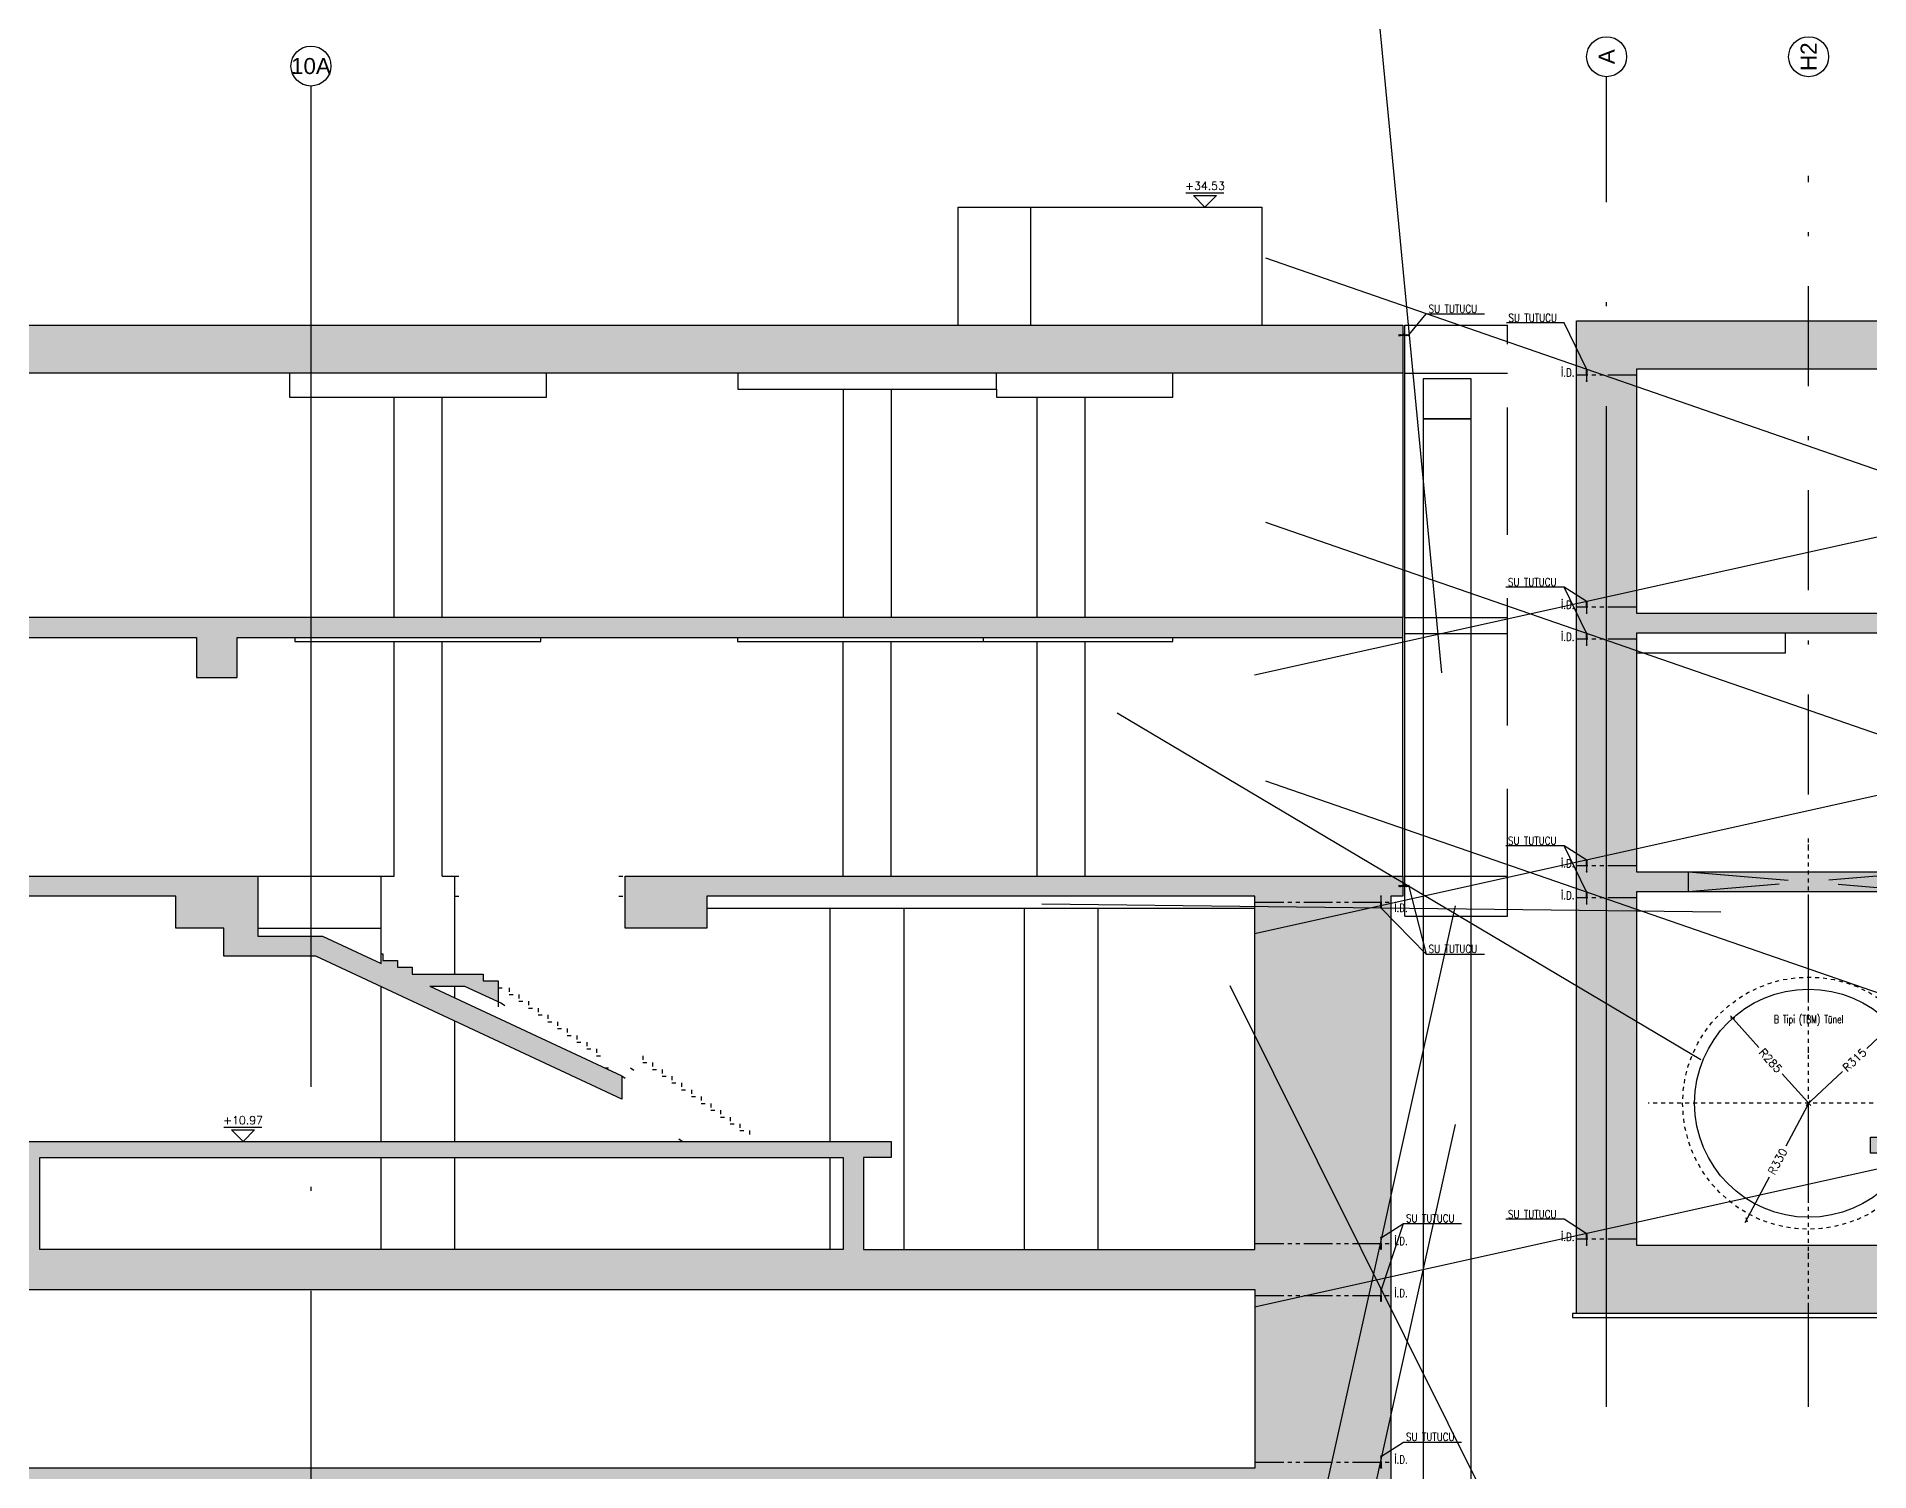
# Model space of a CAD drawing. Header units: millimetres. Extents: x 400392 to 401374, y 4543900 to 4544115.
# Drawn here: x 400952.03 to 400997.83, y 4543968.9 to 4544004.73 of the extents above; entities that cross this region are included whole.
import ezdxf
from ezdxf.enums import TextEntityAlignment as Align

# ---------------------------------------------------------------- set-up
doc = ezdxf.new("R2010")
doc.units = ezdxf.units.MM
for name, pattern in [('ACAD_ISO05W100', [33, 24, -3, 0, -3, 0, -3]), ('AKS', [3, 2.5, -0.25, 0, -0.25]), ('CIZGI', [0.4, 0.25, -0.15]), ('CONTINU', [0]), ('DASHDOT2', [0.5, 0.25, -0.125, 0, -0.125]), ('Dot', [4, 0, -4]), ('HIDDEN', [0.375, 0.25, -0.125]), ('HIDDEN2', [4.7625, 3.175, -1.5875]), ('UUC-ST-KAL-I05-101-U-000$0$ACAD_ISO05W100', [33, 24, -3, 0, -3, 0, -3])]:
    doc.linetypes.add(name, pattern=pattern)
for name, color, linetype in [('aks prota', 2, 'AKS'), ('caks prota', 4, 'Continuous'), ('görünüş prota', 4, 'Continuous'), ('inşaat derzi prota', 11, 'Continuous'), ('kesit prota', 1, 'Continuous'), ('kesit tarama prota', 252, 'Continuous'), ('kot prota', 4, 'Continuous'), ('lkolon prota', 4, 'Continuous'), ('merdiven prota', 2, 'Continuous'), ('not prota', 2, 'Continuous'), ('not yazısı prota', 6, 'Continuous'), ('not çizgisi prota', 4, 'Continuous'), ('PRT-AL-TUNEL_EKSENI', 14, 'DASHDOT2'), ('PRT-CST-rc_level', 6, 'Continuous'), ('PRT-CST-rc_levermark', 4, 'Continuous'), ('st_s_su tutucu', 2, 'Continuous'), ('st_s_ölçü', 4, 'Continuous'), ('taks prota', 7, 'Continuous'), ('UUC-ST-KAL-I05-101-U-000$0$st_s_su tutucu', 2, 'Continuous')]:
    doc.layers.add(name, color=color, linetype=linetype)
doc.layers.add('PRT-KD-kazik', color=172, linetype='Continuous', lineweight=25)
doc.styles.add('OLCU', font='romanstw.shx')
doc.styles.get("Standard").update_dxf_attribs({"font": 'Arial.ttf'})
doc.styles.add('TAKS', font='Arial Unicode.ttf')
doc.styles.add('TEXT250', font='romanstw.shx', dxfattribs={"width": 0.8, "height": 25})
doc.styles.add('TSIMPLEX', font='romanstw.shx')
doc.dimstyles.new('1-100', dxfattribs={"dimscale": 0.5, "dimtxt": 2, "dimasz": 7.5, "dimexe": 3, "dimexo": 5, "dimgap": 5, "dimtad": 3, "dimdec": 1, "dimlfac": 2, "dimzin": 9, "dimdsep": 46, "dimtxsty": 'Standard', "dimblk": 'OBLIQUE', "dimcen": 0.09, "dimclrd": 3, "dimclre": 3, "dimclrt": 1, "dimadec": 3, "dimazin": 0, "dimtfac": 1, "dimtdec": 1, "dimtofl": 0, "dimtmove": 0, "dimatfit": 3, "dimfxl": 4, "dimtolj": 1, "dimtzin": 0, "dimarcsym": 0})
doc.dimstyles.new('1-50', dxfattribs={"dimtxt": 10, "dimasz": 4, "dimexe": 4, "dimexo": 8, "dimgap": 4, "dimtad": 1, "dimdec": 1, "dimrnd": 0.05, "dimzin": 9, "dimdsep": 46, "dimtxsty": 'OLCU', "dimblk1": 'OBLIQUE', "dimblk2": 'OBLIQUE', "dimsah": 1, "dimcen": 2, "dimdle": 4, "dimclrd": 4, "dimclre": 4, "dimclrt": 3, "dimadec": 1, "dimazin": 0, "dimtfac": 1, "dimtdec": 1, "dimtix": 1, "dimtmove": 2, "dimatfit": 3, "dimldrblk": 'OBLIQUE', "dimfxl": 1, "dimtvp": 1, "dimtolj": 1, "dimtzin": 1, "dimarcsym": 0})

# ---------------------------------------------------------------- blocks, each defined once
blk = doc.blocks.new('KOTK5')
at = {"layer": 'PRT-CST-rc_levermark'}
blk.add_line((217, 160), (-213, 160), dxfattribs=at)
blk.add_lwpolyline([(130, 130), (-130, 130), (0, 0)], close=True, dxfattribs=at)
at = {"layer": 'PRT-CST-rc_level', "style": 'OLCU'}
blk.add_attdef('000.00', text='', height=90, dxfattribs=at).set_placement((0, 193), align=Align.CENTER)
blk = doc.blocks.new('_Oblique')
at = {"layer": 'st_s_ölçü', "lineweight": -2}
blk.add_line((-0.5, -0.5), (0.5, 0.5), dxfattribs=at)
blk = doc.blocks.new('D')
at = {"layer": 'st_s_su tutucu', "linetype": 'CONTINU', "ltscale": 0.2}
for p, q in [((-39987.8, 52508.2), (-39992.6, 52508.2)), ((-39992.6, 52508.2), (-39992.6, 52507.4)), ((-39992.6, 52507.4), (-39990.6, 52506.1)), ((-39990.6, 52498.5), (-39991.5, 52498.5)), ((-39991.5, 52498.5), (-39991.5, 52497.9)), ((-39991.5, 52497.9), (-39990.6, 52497.9)), ((-39990.6, 52506.1), (-39990.6, 52498.5)), ((-39990.6, 52497.9), (-39990.6, 52488.5)), ((-39989.8, 52506.1), (-39987.8, 52507.4)), ((-39989.8, 52498.5), (-39989.8, 52506.1)), ((-39988.9, 52498.5), (-39989.8, 52498.5)), ((-39989.8, 52488.5), (-39989.8, 52497.9)), ((-39989.8, 52497.9), (-39988.9, 52497.9)), ((-39988.9, 52497.9), (-39988.9, 52498.5)), ((-39987.8, 52507.4), (-39987.8, 52508.2)), ((-39992.6, 52449), (-39990.6, 52450.3)), ((-39992.6, 52448.2), (-39992.6, 52449)), ((-39987.8, 52448.2), (-39992.6, 52448.2)), ((-39990.6, 52478.7), (-39991.9, 52478.7)), ((-39991.9, 52478.7), (-39991.9, 52477.7)), ((-39991.9, 52477.7), (-39990.6, 52477.7)), ((-39990.6, 52488.5), (-39991.5, 52488.5)), ((-39991.5, 52488.5), (-39991.5, 52487.9)), ((-39991.5, 52487.9), (-39990.6, 52487.9)), ((-39991.5, 52467.9), (-39991.5, 52468.5)), ((-39991.5, 52468.5), (-39990.6, 52468.5)), ((-39990.6, 52467.9), (-39991.5, 52467.9)), ((-39991.5, 52457.9), (-39991.5, 52458.5)), ((-39991.5, 52458.5), (-39990.6, 52458.5)), ((-39990.6, 52457.9), (-39991.5, 52457.9)), ((-39990.6, 52487.9), (-39990.6, 52478.7)), ((-39990.6, 52468.5), (-39990.6, 52477.7)), ((-39990.6, 52458.5), (-39990.6, 52467.9)), ((-39990.6, 52450.3), (-39990.6, 52457.9)), ((-39988.9, 52488.5), (-39989.8, 52488.5)), ((-39989.8, 52478.7), (-39989.8, 52487.9)), ((-39989.8, 52487.9), (-39988.9, 52487.9)), ((-39988.5, 52478.7), (-39989.8, 52478.7)), ((-39989.8, 52477.7), (-39988.5, 52477.7)), ((-39989.8, 52477.7), (-39989.8, 52468.5)), ((-39989.8, 52468.5), (-39988.9, 52468.5)), ((-39988.9, 52467.9), (-39989.8, 52467.9)), ((-39989.8, 52467.9), (-39989.8, 52458.5)), ((-39989.8, 52458.5), (-39988.9, 52458.5)), ((-39988.9, 52457.9), (-39989.8, 52457.9)), ((-39989.8, 52457.9), (-39989.8, 52450.3)), ((-39989.8, 52450.3), (-39987.8, 52449)), ((-39988.9, 52487.9), (-39988.9, 52488.5)), ((-39988.9, 52468.5), (-39988.9, 52467.9)), ((-39988.9, 52458.5), (-39988.9, 52457.9)), ((-39988.5, 52477.7), (-39988.5, 52478.7)), ((-39987.8, 52449), (-39987.8, 52448.2))]:
    blk.add_line(p, q, dxfattribs=at)
blk = doc.blocks.new('*D49')
at = {"layer": 'Defpoints', "color": 0, "transparency": 16777216}
for p in [(-455.8, 109.6), (-265.8, -102.9)]:
    blk.add_point(p, dxfattribs=at)
at = {"layer": 'st_s_ölçü', "color": 4, "lineweight": -2, "transparency": 16777216}
for p, q in [((-461.1, 115.6), (-389.9, 36)), ((-260.5, -108.8), (-331.6, -29.2))]:
    blk.add_line(p, q, dxfattribs=at)
at = {"layer": 'st_s_ölçü', "color": 4, "lineweight": -2, "transparency": 16777216, "xscale": 8, "yscale": 8, "zscale": 8, "rotation": 131.8058995973175}
blk.add_blockref('_Oblique', (-455.8, 109.6), dxfattribs=at)
at = {"layer": 'st_s_ölçü', "color": 3, "transparency": 16777216, "insert": (-360.8, 3.4), "char_height": 20, "attachment_point": 5, "rotation": 311.8059, "style": 'OLCU'}
blk.add_mtext('\\A1;R285', dxfattribs=at)
blk = doc.blocks.new('*D50')
at = {"layer": 'Defpoints', "color": 0, "transparency": 16777216}
for p in [(-36.3, 113), (-265.8, -102.9)]:
    blk.add_point(p, dxfattribs=at)
at = {"layer": 'st_s_ölçü', "color": 4, "lineweight": -2, "transparency": 16777216}
for p, q in [((-30.5, 118.4), (-120.6, 33.7)), ((-271.6, -108.3), (-181.5, -23.6))]:
    blk.add_line(p, q, dxfattribs=at)
at = {"layer": 'st_s_ölçü', "color": 4, "lineweight": -2, "transparency": 16777216, "xscale": 8, "yscale": 8, "zscale": 8, "rotation": 43.24583088137385}
blk.add_blockref('_Oblique', (-36.3, 113), dxfattribs=at)
at = {"layer": 'st_s_ölçü', "color": 3, "transparency": 16777216, "insert": (-151.1, 5.1), "char_height": 20, "attachment_point": 5, "rotation": 43.2458, "style": 'OLCU'}
blk.add_mtext('\\A1;R315', dxfattribs=at)
blk = doc.blocks.new('*D51')
at = {"layer": 'Defpoints', "color": 0, "transparency": 16777216}
for p in [(-265.8, -102.9), (-421, -394.1)]:
    blk.add_point(p, dxfattribs=at)
at = {"layer": 'lkolon prota', "color": 4, "lineweight": -2, "transparency": 16777216}
for p, q in [((-262, -95.8), (-322.9, -209.9)), ((-424.8, -401.1), (-364, -287))]:
    blk.add_line(p, q, dxfattribs=at)
at = {"layer": 'lkolon prota', "color": 4, "lineweight": -2, "transparency": 16777216, "xscale": 8, "yscale": 8, "zscale": 8, "rotation": 241.9351701811658}
blk.add_blockref('_Oblique', (-421, -394.1), dxfattribs=at)
at = {"layer": 'lkolon prota', "color": 3, "transparency": 16777216, "insert": (-343.4, -248.5), "char_height": 20, "attachment_point": 5, "rotation": 61.9352, "style": 'OLCU'}
blk.add_mtext('\\A1;R330', dxfattribs=at)
blk = doc.blocks.new('D-D Kesiti')
at = {"layer": 'kesit tarama prota'}
h = blk.add_hatch(color=256, dxfattribs=at)
h.dxf.hatch_style = 1
h.paths.add_polyline_path([(400958.122, 4543939.361), (400878.346, 4543939.361), (400878.346, 4543941.301), (400873.743, 4543941.301), (400873.743, 4543939.361), (400852.919, 4543939.361), (400852.919, 4543908.611), (400852.519, 4543908.611), (400852.519, 4543908.211), (400854.919, 4543908.211), (400854.919, 4543910.211), (400863.019, 4543910.211), (400863.019, 4543908.911), (400870.556, 4543908.911), (400870.556, 4543910.211), (400954.42, 4543910.211), (400954.42, 4543909.541), (400958.503, 4543909.541), (400958.503, 4543909.941), (400957.822, 4543909.941), (400957.822, 4543925.101), (400958.122, 4543925.101), (400958.122, 4543925.601), (400938.683, 4543925.601), (400938.683, 4543924.301), (400940.724, 4543924.301), (400940.724, 4543925.101), (400954.42, 4543925.101), (400954.42, 4543916.271), (400944.637, 4543916.271), (400944.637, 4543918.571), (400945.328, 4543918.571), (400945.328, 4543918.971), (400922.861, 4543918.971), (400922.861, 4543918.571), (400923.541, 4543918.571), (400923.541, 4543916.271), (400881.667, 4543916.271), (400894.363, 4543923.601), (400897.732, 4543923.601), (400897.732, 4543925.101), (400902.927, 4543925.101), (400902.927, 4543923.601), (400909.227, 4543923.601), (400909.227, 4543925.101), (400927.453, 4543925.101), (400927.453, 4543924.301), (400928.645, 4543924.301), (400928.645, 4543923.601), (400930.952, 4543923.601), (400938.595, 4543920.031), (400938.595, 4543920.609), (400933.794, 4543922.851), (400934.664, 4543922.851), (400935.504, 4543922.466), (400935.504, 4543922.811), (400935.504, 4543922.981), (400935.133, 4543922.981), (400935.133, 4543923.151), (400933.36, 4543923.151), (400933.36, 4543923.321), (400932.99, 4543923.321), (400932.99, 4543923.491), (400932.579, 4543923.491), (400932.579, 4543923.419), (400931.118, 4543924.101), (400929.496, 4543924.101), (400929.496, 4543925.601), (400909.915, 4543925.601), (400917.64, 4543930.061), (400921.662, 4543930.061), (400921.662, 4543931.561), (400927.964, 4543931.561), (400927.964, 4543930.561), (400928.985, 4543930.561), (400928.985, 4543931.561), (400958.122, 4543931.561), (400958.122, 4543932.061), (400918.838, 4543932.061), (400918.838, 4543931.911), (400918.548, 4543931.911), (400918.548, 4543931.741), (400918.258, 4543931.741), (400918.258, 4543931.571), (400917.968, 4543931.571), (400917.968, 4543931.401), (400917.678, 4543931.401), (400917.678, 4543931.231), (400917.388, 4543931.231), (400917.388, 4543931.061), (400917.098, 4543931.061), (400917.098, 4543930.891), (400916.808, 4543930.891), (400916.808, 4543930.721), (400916.518, 4543930.721), (400916.518, 4543930.551), (400916.228, 4543930.551), (400916.228, 4543930.381), (400915.938, 4543930.381), (400915.938, 4543930.211), (400915.648, 4543930.211), (400915.648, 4543930.041), (400915.358, 4543930.041), (400915.358, 4543929.871), (400914.168, 4543929.871), (400914.168, 4543929.701), (400913.878, 4543929.701), (400913.878, 4543929.531), (400913.588, 4543929.531), (400913.588, 4543929.361), (400913.298, 4543929.361), (400913.298, 4543929.191), (400913.008, 4543929.191), (400913.008, 4543929.021), (400912.718, 4543929.021), (400912.718, 4543928.851), (400912.428, 4543928.851), (400912.428, 4543928.681), (400912.138, 4543928.681), (400912.138, 4543928.511), (400911.848, 4543928.511), (400911.848, 4543928.341), (400911.558, 4543928.341), (400911.558, 4543928.171), (400911.268, 4543928.171), (400911.268, 4543928.001), (400910.978, 4543928.001), (400910.978, 4543927.831), (400910.688, 4543927.831), (400910.688, 4543927.661), (400909.498, 4543927.661), (400909.498, 4543927.491), (400909.208, 4543927.491), (400909.208, 4543927.321), (400908.918, 4543927.321), (400908.918, 4543927.151), (400908.628, 4543927.151), (400908.628, 4543926.981), (400908.338, 4543926.981), (400908.338, 4543926.811), (400908.048, 4543926.811), (400908.048, 4543926.641), (400907.758, 4543926.641), (400907.758, 4543926.471), (400907.468, 4543926.471), (400907.468, 4543926.301), (400907.178, 4543926.301), (400907.178, 4543926.131), (400906.888, 4543926.131), (400906.888, 4543925.961), (400906.598, 4543925.961), (400906.598, 4543925.791), (400906.308, 4543925.791), (400906.308, 4543925.601), (400904.552, 4543925.601), (400904.552, 4543925.401), (400906.318, 4543925.401), (400906.318, 4543924.101), (400903.427, 4543924.101), (400903.427, 4543925.401), (400903.752, 4543925.401), (400903.752, 4543925.601), (400896.44, 4543925.601), (400896.44, 4543925.451), (400896.15, 4543925.451), (400896.15, 4543925.281), (400895.86, 4543925.281), (400895.86, 4543925.111), (400895.57, 4543925.111), (400895.57, 4543924.941), (400895.28, 4543924.941), (400895.28, 4543924.771), (400894.99, 4543924.771), (400894.99, 4543924.601), (400894.7, 4543924.601), (400894.7, 4543924.431), (400894.41, 4543924.431), (400894.41, 4543924.261), (400894.12, 4543924.261), (400894.12, 4543924.091), (400893.83, 4543924.091), (400893.83, 4543923.921), (400893.54, 4543923.921), (400893.54, 4543923.751), (400893.25, 4543923.751), (400893.25, 4543923.581), (400892.96, 4543923.581), (400892.96, 4543923.411), (400892.67, 4543923.411), (400892.67, 4543923.241), (400891.47, 4543923.241), (400891.47, 4543923.071), (400891.18, 4543923.071), (400891.18, 4543922.901), (400890.89, 4543922.901), (400890.89, 4543922.731), (400890.6, 4543922.731), (400890.6, 4543922.561), (400890.31, 4543922.561), (400890.31, 4543922.391), (400890.02, 4543922.391), (400890.02, 4543922.221), (400889.73, 4543922.221), (400889.73, 4543922.051), (400889.44, 4543922.051), (400889.44, 4543921.881), (400889.15, 4543921.881), (400889.15, 4543921.711), (400888.86, 4543921.711), (400888.86, 4543921.541), (400888.57, 4543921.541), (400888.57, 4543921.371), (400888.28, 4543921.371), (400888.28, 4543921.201), (400887.99, 4543921.201), (400887.99, 4543921.031), (400887.7, 4543921.031), (400887.7, 4543920.861), (400886.5, 4543920.861), (400886.5, 4543920.691), (400886.21, 4543920.691), (400886.21, 4543920.521), (400885.92, 4543920.521), (400885.92, 4543920.351), (400885.63, 4543920.351), (400885.63, 4543920.181), (400885.34, 4543920.181), (400885.34, 4543920.011), (400885.05, 4543920.011), (400885.05, 4543919.841), (400884.76, 4543919.841), (400884.76, 4543919.671), (400884.47, 4543919.671), (400884.47, 4543919.501), (400884.18, 4543919.501), (400884.18, 4543919.331), (400883.89, 4543919.331), (400883.89, 4543919.161), (400883.6, 4543919.161), (400883.6, 4543918.991), (400883.31, 4543918.991), (400883.31, 4543918.821), (400883.02, 4543918.821), (400883.02, 4543918.651), (400882.73, 4543918.651), (400882.73, 4543918.481), (400881.53, 4543918.481), (400881.53, 4543918.311), (400881.24, 4543918.311), (400881.24, 4543918.141), (400880.95, 4543918.141), (400880.95, 4543917.971), (400880.66, 4543917.971), (400880.66, 4543917.801), (400880.37, 4543917.801), (400880.37, 4543917.631), (400880.08, 4543917.631), (400880.08, 4543917.461), (400879.79, 4543917.461), (400879.79, 4543917.291), (400879.5, 4543917.291), (400879.5, 4543917.121), (400879.21, 4543917.121), (400879.21, 4543916.951), (400878.92, 4543916.951), (400878.92, 4543916.781), (400878.63, 4543916.781), (400878.63, 4543916.611), (400878.34, 4543916.611), (400878.34, 4543916.441), (400878.05, 4543916.441), (400878.05, 4543916.271), (400877.76, 4543916.271), (400877.76, 4543916.101), (400877.47, 4543916.101), (400877.47, 4543915.931), (400876.27, 4543915.931), (400876.27, 4543915.761), (400875.98, 4543915.761), (400875.98, 4543915.591), (400875.69, 4543915.591), (400875.69, 4543915.421), (400875.4, 4543915.421), (400875.4, 4543915.251), (400875.11, 4543915.251), (400875.11, 4543915.081), (400874.82, 4543915.081), (400874.82, 4543914.911), (400874.53, 4543914.911), (400874.53, 4543914.741), (400874.24, 4543914.741), (400874.24, 4543914.571), (400873.95, 4543914.571), (400873.95, 4543914.401), (400873.66, 4543914.401), (400873.66, 4543914.231), (400873.37, 4543914.231), (400873.37, 4543914.061), (400873.08, 4543914.061), (400873.08, 4543913.891), (400872.79, 4543913.891), (400872.79, 4543913.721), (400872.5, 4543913.721), (400872.5, 4543913.551), (400872.21, 4543913.551), (400872.21, 4543913.381), (400871.01, 4543913.381), (400871.01, 4543913.211), (400870.72, 4543913.211), (400870.72, 4543913.041), (400870.43, 4543913.041), (400870.43, 4543912.871), (400870.14, 4543912.871), (400870.14, 4543912.701), (400869.85, 4543912.701), (400869.85, 4543912.531), (400869.56, 4543912.531), (400869.56, 4543912.361), (400869.27, 4543912.361), (400869.27, 4543912.191), (400868.98, 4543912.191), (400868.98, 4543912.021), (400868.69, 4543912.021), (400868.69, 4543911.851), (400868.4, 4543911.851), (400868.4, 4543911.681), (400868.11, 4543911.681), (400868.11, 4543911.511), (400867.82, 4543911.511), (400867.82, 4543911.341), (400867.53, 4543911.341), (400867.53, 4543911.171), (400867.24, 4543911.171), (400867.24, 4543911.001), (400866.95, 4543911.001), (400866.95, 4543910.511), (400866.65, 4543910.511), (400866.65, 4543910.811), (400864.719, 4543910.811), (400864.719, 4543910.611), (400866.45, 4543910.611), (400866.45, 4543910.311), (400866.95, 4543910.311), (400866.95, 4543909.311), (400863.619, 4543909.311), (400863.619, 4543910.611), (400863.919, 4543910.611), (400863.919, 4543910.811), (400854.919, 4543910.811), (400854.919, 4543915.671), (400866.569, 4543915.671), (400866.569, 4543915.271), (400867.769, 4543915.271), (400867.769, 4543916.271), (400854.419, 4543916.271), (400854.419, 4543925.101), (400861.969, 4543925.101), (400861.969, 4543923.601), (400866.703, 4543923.601), (400869.301, 4543925.101), (400883.069, 4543925.101), (400883.069, 4543924.401), (400883.669, 4543924.401), (400883.669, 4543925.601), (400870.167, 4543925.601), (400877.892, 4543930.061), (400881.854, 4543930.061), (400881.854, 4543931.561), (400909.669, 4543931.561), (400909.669, 4543932.061), (400879.05, 4543932.061), (400879.05, 4543931.911), (400878.76, 4543931.911), (400878.76, 4543931.741), (400878.47, 4543931.741), (400878.47, 4543931.571), (400878.18, 4543931.571), (400878.18, 4543931.401), (400877.89, 4543931.401), (400877.89, 4543931.231), (400877.6, 4543931.231), (400877.6, 4543931.061), (400877.31, 4543931.061), (400877.31, 4543930.891), (400877.02, 4543930.891), (400877.02, 4543930.721), (400876.73, 4543930.721), (400876.73, 4543930.551), (400876.44, 4543930.551), (400876.44, 4543930.381), (400876.15, 4543930.381), (400876.15, 4543930.211), (400875.86, 4543930.211), (400875.86, 4543930.041), (400875.57, 4543930.041), (400875.57, 4543929.871), (400874.37, 4543929.871), (400874.37, 4543929.701), (400874.08, 4543929.701), (400874.08, 4543929.531), (400873.79, 4543929.531), (400873.79, 4543929.361), (400873.5, 4543929.361), (400873.5, 4543929.191), (400873.21, 4543929.191), (400873.21, 4543929.021), (400872.92, 4543929.021), (400872.92, 4543928.851), (400872.63, 4543928.851), (400872.63, 4543928.681), (400872.34, 4543928.681), (400872.34, 4543928.511), (400872.05, 4543928.511), (400872.05, 4543928.341), (400871.76, 4543928.341), (400871.76, 4543928.171), (400871.47, 4543928.171), (400871.47, 4543928.001), (400871.18, 4543928.001), (400871.18, 4543927.831), (400870.89, 4543927.831), (400870.89, 4543927.661), (400869.69, 4543927.661), (400869.69, 4543927.491), (400869.4, 4543927.491), (400869.4, 4543927.321), (400869.11, 4543927.321), (400869.11, 4543927.151), (400868.82, 4543927.151), (400868.82, 4543926.981), (400868.53, 4543926.981), (400868.53, 4543926.811), (400868.24, 4543926.811), (400868.24, 4543926.641), (400867.95, 4543926.641), (400867.95, 4543926.471), (400867.66, 4543926.471), (400867.66, 4543926.301), (400867.37, 4543926.301), (400867.37, 4543926.131), (400867.08, 4543926.131), (400867.08, 4543925.961), (400866.79, 4543925.961), (400866.79, 4543925.791), (400866.5, 4543925.791), (400866.5, 4543925.601), (400864.719, 4543925.601), (400864.719, 4543925.401), (400866.51, 4543925.401), (400866.51, 4543924.101), (400862.469, 4543924.101), (400862.469, 4543925.101), (400863.619, 4543925.101), (400863.619, 4543925.401), (400863.919, 4543925.401), (400863.919, 4543925.601), (400854.419, 4543925.601), (400854.419, 4543931.561), (400866.569, 4543931.561), (400866.569, 4543931.061), (400867.169, 4543931.061), (400867.169, 4543932.061), (400854.419, 4543932.061), (400854.419, 4543938.161), (400874.243, 4543938.161), (400874.243, 4543940.801), (400877.846, 4543940.801), (400877.846, 4543938.161), (400958.122, 4543938.161)])
h.paths.add_polyline_path([(400881.354, 4543931.861), (400881.354, 4543930.561), (400877.143, 4543930.561), (400879.36, 4543931.861)], flags=16)
h.paths.add_polyline_path([(400875.58, 4543929.671), (400875.58, 4543929.304), (400871.2, 4543926.775), (400871.2, 4543927.611), (400874.714, 4543929.671)], flags=16)
h.paths.add_polyline_path([(400894.533, 4543924.101), (400896.75, 4543925.401), (400897.232, 4543925.401), (400897.232, 4543924.101)], flags=16)
h.paths.add_polyline_path([(400886.844, 4543920.661), (400887.7, 4543920.661), (400887.7, 4543920.332), (400883.03, 4543917.635), (400883.03, 4543918.425)], flags=16)
h.paths.add_polyline_path([(400870.9, 4543927.461), (400870.9, 4543926.602), (400866.81, 4543924.24), (400866.81, 4543925.571), (400870.034, 4543927.461)], flags=16)
h.paths.add_polyline_path([(400882.73, 4543918.281), (400882.73, 4543917.462), (400880.667, 4543916.271), (400879.013, 4543916.271), (400879.013, 4543916.603), (400881.874, 4543918.281)], flags=16)
h.paths.add_polyline_path([(400908.655, 4543915.671), (400908.655, 4543915.271), (400954.42, 4543915.271), (400954.42, 4543910.811), (400870.556, 4543910.811), (400878.973, 4543915.671), (400881.669, 4543915.671), (400881.669, 4543915.271), (400882.269, 4543915.271), (400882.269, 4543915.671)], flags=16)
h.paths.add_polyline_path([(400877.48, 4543915.731), (400877.48, 4543915.386), (400872.51, 4543912.517), (400872.51, 4543913.325), (400876.614, 4543915.731)], flags=16)
h.paths.add_polyline_path([(400906.618, 4543925.571), (400909.843, 4543927.461), (400910.688, 4543927.461), (400910.688, 4543926.625), (400908.727, 4543925.493), (400908.727, 4543924.101), (400906.618, 4543924.101)], flags=16)
h.paths.add_polyline_path([(400910.988, 4543927.605), (400914.513, 4543929.671), (400915.358, 4543929.671), (400915.358, 4543929.321), (400910.988, 4543926.798)], flags=16)
h.paths.add_polyline_path([(400872.21, 4543913.181), (400872.21, 4543912.344), (400869.756, 4543910.927), (400869.756, 4543909.311), (400867.25, 4543909.311), (400867.25, 4543910.775), (400871.354, 4543913.181)], flags=16)
h.paths.add_polyline_path([(400917.506, 4543930.898), (400919.148, 4543931.861), (400921.162, 4543931.861), (400921.162, 4543930.561), (400917.506, 4543930.561)], flags=16)
h.paths.add_polyline_path([(400924.051, 4543918.571), (400944.128, 4543918.571), (400944.128, 4543916.271), (400924.051, 4543916.271)], flags=16)
at = {"layer": 'aks prota', "ltscale": 10}
blk.add_line((400930.826, 4543945.335), (400930.826, 4543889.529), dxfattribs=at)
at = {"layer": 'caks prota', "ltscale": 0.05}
blk.add_circle((400930.826, 4543945.835), 0.5, dxfattribs=at)
at = {"layer": 'görünüş prota', "color": 4}
for p, q in [((400948.819, 4543939.361), (400948.819, 4543942.311)), ((400958.123, 4543932.061), (400958.123, 4543938.161)), ((400944.128, 4543937.761), (400944.128, 4543932.061)), ((400945.328, 4543937.761), (400945.328, 4543932.061)), ((400932.903, 4543932.061), (400932.903, 4543937.561)), ((400934.103, 4543932.061), (400934.103, 4543937.561)), ((400948.974, 4543932.061), (400948.974, 4543937.561)), ((400950.174, 4543932.061), (400950.174, 4543937.561)), ((400932.903, 4543925.601), (400932.903, 4543931.461)), ((400934.103, 4543925.601), (400934.103, 4543931.461)), ((400944.128, 4543925.601), (400944.128, 4543931.461)), ((400945.328, 4543925.601), (400945.328, 4543931.461)), ((400948.974, 4543925.601), (400948.974, 4543931.461)), ((400950.174, 4543925.601), (400950.174, 4543931.461)), ((400958.122, 4543925.601), (400958.122, 4543931.561)), ((400932.579, 4543923.419), (400932.579, 4543925.601)), ((400934.42, 4543923.151), (400934.42, 4543925.601)), ((400943.804, 4543918.971), (400943.804, 4543924.801)), ((400945.65, 4543916.271), (400945.65, 4543924.801)), ((400948.65, 4543924.801), (400948.65, 4543916.271)), ((400950.494, 4543924.801), (400950.494, 4543916.271)), ((400932.579, 4543918.971), (400932.579, 4543922.841)), ((400934.42, 4543922.559), (400934.42, 4543922.851)), ((400934.42, 4543918.971), (400934.42, 4543921.982)), ((400932.579, 4543916.271), (400932.579, 4543918.571)), ((400934.42, 4543916.271), (400934.42, 4543918.571)), ((400943.804, 4543916.271), (400943.804, 4543918.571))]:
    blk.add_line(p, q, dxfattribs=at)
for points in [[(400947, 4543939.361), (400947, 4543942.311), (400954.593, 4543942.311), (400954.593, 4543939.361)], [(400930.29, 4543938.161), (400930.29, 4543937.561), (400936.715, 4543937.561), (400936.715, 4543938.161)], [(400941.493, 4543938.161), (400941.493, 4543937.761), (400947.963, 4543937.761), (400947.963, 4543938.161)], [(400947.963, 4543937.761), (400947.963, 4543937.561), (400952.367, 4543937.561), (400952.367, 4543938.161)], [(400930.427, 4543931.561), (400930.427, 4543931.461), (400936.573, 4543931.461), (400936.573, 4543931.561)], [(400941.49, 4543931.561), (400941.49, 4543931.461), (400947.636, 4543931.461), (400947.636, 4543931.561)], [(400947.636, 4543931.461), (400952.367, 4543931.461), (400952.367, 4543931.561)], [(400929.496, 4543925.601), (400932.903, 4543925.601)], [(400934.103, 4543925.601), (400934.42, 4543925.601)], [(400940.724, 4543924.801), (400954.42, 4543924.801)], [(400929.496, 4543924.301), (400932.579, 4543924.301)]]:
    blk.add_lwpolyline(points, dxfattribs=at)
at = {"layer": 'görünüş prota', "color": 4, "linetype": 'Dot'}
for points in [[(400934.42, 4543925.601), (400938.683, 4543925.601)], [(400934.42, 4543925.101), (400938.683, 4543925.101)], [(400935.504, 4543922.811), (400935.777, 4543922.811), (400935.777, 4543922.641), (400936.02, 4543922.641), (400936.02, 4543922.471), (400936.262, 4543922.471), (400936.262, 4543922.301), (400936.505, 4543922.301), (400936.505, 4543922.131), (400936.748, 4543922.131), (400936.748, 4543921.961), (400936.991, 4543921.961), (400936.991, 4543921.791), (400937.233, 4543921.791), (400937.233, 4543921.621), (400937.476, 4543921.621), (400937.476, 4543921.451), (400937.719, 4543921.451), (400937.719, 4543921.281), (400937.961, 4543921.281), (400937.961, 4543921.111), (400939.122, 4543921.111), (400939.122, 4543920.941), (400939.364, 4543920.941), (400939.364, 4543920.771), (400939.607, 4543920.771), (400939.607, 4543920.601), (400939.85, 4543920.601), (400939.85, 4543920.431), (400940.092, 4543920.431), (400940.092, 4543920.261), (400940.335, 4543920.261), (400940.335, 4543920.091), (400940.578, 4543920.091), (400940.578, 4543919.921), (400940.82, 4543919.921), (400940.82, 4543919.751), (400941.063, 4543919.751), (400941.063, 4543919.581), (400941.306, 4543919.581), (400941.306, 4543919.411), (400941.549, 4543919.411), (400941.549, 4543919.241), (400941.791, 4543919.241), (400941.791, 4543918.971)], [(400935.592, 4543922.426), (400937.369, 4543921.181)], [(400938.161, 4543920.811), (400938.815, 4543920.811), (400941.442, 4543918.971)], [(400938.595, 4543920.609), (400940.91, 4543918.971)], [(400940.101, 4543918.971), (400938.595, 4543920.031)]]:
    blk.add_lwpolyline(points, dxfattribs=at)
at = {"layer": 'inşaat derzi prota', "linetype": 'ACAD_ISO05W100', "ltscale": 0.03}
for points in [[(400954.42, 4543924.951), (400957.822, 4543924.951)], [(400954.42, 4543916.421), (400957.822, 4543916.421)], [(400954.42, 4543915.121), (400957.822, 4543915.121)], [(400954.42, 4543910.961), (400957.822, 4543910.961)]]:
    blk.add_lwpolyline(points, dxfattribs=at)
at = {"layer": 'kesit prota', "color": 1}
for points in [[(400852.919, 4543939.361), (400873.743, 4543939.361), (400873.743, 4543941.301), (400878.346, 4543941.301), (400878.346, 4543939.361), (400958.122, 4543939.361), (400958.122, 4543938.161), (400877.846, 4543938.161), (400877.846, 4543940.801)], [(400921.662, 4543931.561), (400927.964, 4543931.561), (400927.964, 4543930.561), (400928.985, 4543930.561), (400928.985, 4543931.561), (400958.122, 4543931.561), (400958.122, 4543932.061), (400918.838, 4543932.061)], [(400921.662, 4543931.561), (400921.662, 4543930.061), (400917.64, 4543930.061), (400909.915, 4543925.601), (400929.496, 4543925.601), (400929.496, 4543924.101), (400931.118, 4543924.101), (400932.579, 4543923.419)], [(400933.794, 4543922.851), (400938.595, 4543920.609), (400938.595, 4543920.031), (400930.952, 4543923.601), (400928.645, 4543923.601), (400928.645, 4543924.301), (400927.453, 4543924.301), (400927.453, 4543925.101), (400909.227, 4543925.101)], [(400922.861, 4543918.971), (400945.328, 4543918.971), (400945.328, 4543918.571), (400944.637, 4543918.571), (400944.637, 4543916.271), (400954.42, 4543916.271), (400954.42, 4543925.101), (400940.724, 4543925.101), (400940.724, 4543924.301), (400938.683, 4543924.301), (400938.683, 4543925.601), (400958.122, 4543925.601), (400958.122, 4543925.101), (400957.822, 4543925.101), (400957.822, 4543909.941)], [(400932.579, 4543923.661), (400932.619, 4543923.661), (400932.619, 4543923.491), (400932.99, 4543923.491), (400932.99, 4543923.321), (400933.36, 4543923.321), (400933.36, 4543923.151), (400935.133, 4543923.151), (400935.133, 4543922.981), (400935.504, 4543922.981), (400935.504, 4543922.811)], [(400933.794, 4543922.851), (400934.664, 4543922.851), (400935.592, 4543922.426)], [(400881.669, 4543915.671), (400881.669, 4543915.271), (400882.269, 4543915.271), (400882.269, 4543915.671), (400908.655, 4543915.671), (400908.655, 4543915.271), (400954.42, 4543915.271), (400954.42, 4543910.811), (400870.556, 4543910.811), (400878.973, 4543915.671), (400881.669, 4543915.671)]]:
    blk.add_lwpolyline(points, dxfattribs=at)
at = {"layer": 'kesit prota'}
blk.add_lwpolyline([(400932.579, 4543923.419), (400932.579, 4543923.661)], dxfattribs=at)
at = {"layer": 'kesit prota', "color": 1}
blk.add_lwpolyline([(400924.051, 4543918.571), (400944.128, 4543918.571), (400944.128, 4543916.271), (400924.051, 4543916.271)], close=True, dxfattribs=at)
at = {"layer": 'kesit tarama prota'}
for points in [[(400958.172, 4543924.601), (400958.172, 4543939.361)], [(400958.172, 4543939.361), (400960.733, 4543939.361)], [(400958.172, 4543938.161), (400960.733, 4543938.161)], [(400958.172, 4543932.061), (400960.733, 4543932.061)], [(400958.172, 4543931.661), (400960.733, 4543931.661)], [(400958.172, 4543925.601), (400960.733, 4543925.601)], [(400958.172, 4543924.601), (400960.733, 4543924.601)], [(400935.504, 4543922.811), (400935.504, 4543922.33)]]:
    blk.add_lwpolyline(points, dxfattribs=at)
at = {"layer": 'kesit tarama prota', "linetype": 'HIDDEN2'}
blk.add_lwpolyline([(400960.733, 4543924.601), (400960.733, 4543939.361)], dxfattribs=at)
at = {"layer": 'PRT-KD-kazik', "color": 3}
for points in [[(400959.822, 4543938.021), (400958.622, 4543938.021), (400958.622, 4543937.021), (400959.822, 4543937.021)], [(400959.822, 4543937.021), (400958.622, 4543937.021), (400958.622, 4543892.721), (400959.822, 4543892.721)]]:
    blk.add_lwpolyline(points, close=True, dxfattribs=at)
at = {"layer": 'UUC-ST-KAL-I05-101-U-000$0$st_s_su tutucu', "linetype": 'UUC-ST-KAL-I05-101-U-000$0$ACAD_ISO05W100', "ltscale": 0.05}
for points in [[(400958.128, 4543939.131, -0.57735), (400958.13, 4543939.134), (400958.165, 4543939.134, -0.57735), (400958.166, 4543939.131), (400958.154, 4543939.111, 0.57735), (400958.156, 4543939.108), (400958.202, 4543939.108), (400958.202, 4543939.102), (400958.206, 4543939.102), (400958.206, 4543939.108), (400958.239, 4543939.108), (400958.239, 4543939.103), (400958.243, 4543939.103), (400958.243, 4543939.108), (400958.263, 4543939.109), (400958.272, 4543939.096), (400958.277, 4543939.096), (400958.277, 4543939.127), (400958.272, 4543939.127), (400958.263, 4543939.114), (400958.243, 4543939.114), (400958.243, 4543939.119), (400958.239, 4543939.119), (400958.239, 4543939.114), (400958.206, 4543939.114), (400958.206, 4543939.119), (400958.202, 4543939.119), (400958.202, 4543939.114), (400958.164, 4543939.113, -0.57735), (400958.162, 4543939.116), (400958.174, 4543939.136, 0.57735), (400958.172, 4543939.138), (400958.122, 4543939.138, 0.57735), (400958.121, 4543939.136), (400958.132, 4543939.116, -0.57735), (400958.131, 4543939.113), (400958.093, 4543939.113), (400958.093, 4543939.119), (400958.089, 4543939.119), (400958.089, 4543939.113), (400958.056, 4543939.113), (400958.056, 4543939.119), (400958.052, 4543939.119), (400958.052, 4543939.113), (400958.031, 4543939.113), (400958.022, 4543939.126), (400958.017, 4543939.126), (400958.017, 4543939.095), (400958.023, 4543939.095), (400958.031, 4543939.108), (400958.052, 4543939.108), (400958.052, 4543939.102), (400958.056, 4543939.102), (400958.056, 4543939.108), (400958.089, 4543939.108), (400958.089, 4543939.102), (400958.093, 4543939.102), (400958.093, 4543939.108), (400958.139, 4543939.108, 0.57735), (400958.14, 4543939.111)], [(400958.128, 4543925.372, -0.57735), (400958.13, 4543925.375), (400958.165, 4543925.375, -0.57735), (400958.166, 4543925.372), (400958.154, 4543925.352, 0.57735), (400958.156, 4543925.349), (400958.202, 4543925.349), (400958.202, 4543925.343), (400958.206, 4543925.343), (400958.206, 4543925.349), (400958.239, 4543925.349), (400958.239, 4543925.343), (400958.243, 4543925.343), (400958.243, 4543925.349), (400958.263, 4543925.349), (400958.272, 4543925.336), (400958.277, 4543925.336), (400958.277, 4543925.367), (400958.272, 4543925.367), (400958.263, 4543925.354), (400958.243, 4543925.354), (400958.243, 4543925.36), (400958.239, 4543925.36), (400958.239, 4543925.354), (400958.206, 4543925.354), (400958.206, 4543925.36), (400958.202, 4543925.36), (400958.202, 4543925.354), (400958.164, 4543925.354, -0.57735), (400958.162, 4543925.357), (400958.174, 4543925.376, 0.57735), (400958.172, 4543925.379), (400958.122, 4543925.379, 0.57735), (400958.121, 4543925.376), (400958.132, 4543925.357, -0.57735), (400958.131, 4543925.354), (400958.093, 4543925.354), (400958.093, 4543925.36), (400958.089, 4543925.36), (400958.089, 4543925.354), (400958.056, 4543925.354), (400958.056, 4543925.36), (400958.052, 4543925.36), (400958.052, 4543925.354), (400958.031, 4543925.354), (400958.022, 4543925.367), (400958.017, 4543925.367), (400958.017, 4543925.336), (400958.023, 4543925.336), (400958.031, 4543925.349), (400958.052, 4543925.349), (400958.052, 4543925.343), (400958.056, 4543925.343), (400958.056, 4543925.349), (400958.089, 4543925.349), (400958.089, 4543925.343), (400958.093, 4543925.343), (400958.093, 4543925.349), (400958.139, 4543925.349, 0.57735), (400958.14, 4543925.351)]]:
    blk.add_lwpolyline(points, format="xyb", close=True, dxfattribs=at)
at = {"layer": 'kot prota', "linetype": 'CONTINU', "ltscale": 0.1}
ref = blk.add_blockref('KOTK5', (400953.173, 4543942.311), dxfattribs=dict(at, xscale=-0.002222222222222222, yscale=0.002222222222222222, zscale=0.002222222222222222, rotation=359.9999999999229))
ref.add_attrib('000.00', '+34.53', dxfattribs={"layer": 'PRT-CST-rc_level', "height": 0.2, "style": 'OLCU'}).set_placement((400953.173, 4543942.74), align=Align.CENTER)
ref = blk.add_blockref('KOTK5', (400929.129, 4543918.971), dxfattribs=dict(at, xscale=-0.002222222222222222, yscale=0.002222222222222222, zscale=0.002222222222222222, rotation=359.9999999999229))
ref.add_attrib('000.00', '+10.97', dxfattribs={"layer": 'PRT-CST-rc_level', "height": 0.2, "style": 'OLCU'}).set_placement((400929.129, 4543919.4), align=Align.CENTER)
at = {"layer": 'st_s_ölçü', "xscale": -0.004999999999999998, "yscale": 0.004999999999999998, "zscale": 0.004999999999999998, "rotation": 180}
for p in [(401157.523, 4544187.342), (401157.523, 4544178.812), (401157.523, 4544177.512), (401157.523, 4544173.352)]:
    blk.add_blockref('D', p, dxfattribs=at)
at = {"layer": 'not yazısı prota', "ltscale": 0.05, "style": 'TSIMPLEX', "width": 0.8}
for s, p in [('SU TUTUCU', (400958.762, 4543939.669)), ('İ.D.', (400957.905, 4543924.706)), ('SU TUTUCU', (400958.762, 4543923.679)), ('SU TUTUCU', (400958.197, 4543916.949)), ('İ.D.', (400957.905, 4543916.383)), ('İ.D.', (400957.905, 4543915.083)), ('SU TUTUCU', (400958.197, 4543911.489)), ('İ.D.', (400957.905, 4543910.923))]:
    blk.add_text(s, height=0.2, dxfattribs=at).set_placement(p)
at = {"layer": 'taks prota', "style": 'TAKS'}
blk.add_text('10A', height=0.4, rotation=359.5052, dxfattribs=at).set_placement((400930.826, 4543945.835), align=Align.MIDDLE_CENTER)
at = {"layer": 'not çizgisi prota'}
for points in [[(400958.277, 4543939.127), (400958.701, 4543939.641), (400960.161, 4543939.641)], [(400958.271, 4543925.336), (400958.701, 4543923.651), (400960.161, 4543923.651)], [(400957.578, 4543924.801), (400958.701, 4543923.651), (400960.161, 4543923.651)], [(400957.584, 4543915.271), (400958.136, 4543916.921), (400959.575, 4543916.921)], [(400957.585, 4543916.57), (400958.136, 4543916.921), (400959.587, 4543916.921)], [(400957.585, 4543911.11), (400958.136, 4543911.461), (400959.587, 4543911.461)]]:
    blk.add_leader(points, dimstyle='1-50', override={"dimasz": 12, "dimgap": 4, "dimtad": 0}, dxfattribs=at)
blk = doc.blocks.new('A$C127942D9')
at = {"layer": 'aks prota', "ltscale": 2}
blk.add_line((-265.793, -631.684), (-265.793, 559.681), dxfattribs=at)
at = {"layer": 'aks prota'}
blk.add_line((135.187, -102.854), (-666.774, -102.854), dxfattribs=at)
at = {"layer": 'görünüş prota', "color": 6, "linetype": 'CIZGI', "ltscale": 2}
blk.add_circle((-265.793, -102.854), 315, dxfattribs=at)
at = {"layer": 'görünüş prota', "color": 6}
blk.add_circle((-265.793, -102.854), 285, dxfattribs=at)
at = {"layer": 'not prota', "style": 'TEXT250', "width": 0.7}
blk.add_text('B Tipi (TBM) Tünel', height=20, dxfattribs=at).set_placement((-265.793, 106.819), align=Align.MIDDLE_CENTER)
at = {"layer": 'lkolon prota'}
dim = blk.add_radius_dim(center=(-265.793, -102.854), mpoint=(-421.048, -394.051), dimstyle='1-100', dxfattribs=at)
dim.commit()
dim.dimension.update_dxf_attribs({"geometry": '*D51', "text_midpoint": (-343.421, -248.453), "dimtype": 132})
at = {"layer": 'st_s_ölçü'}
for mpoint, picture, middle in [((-455.777, 109.587), '*D49', (-360.785, 3.366)), ((-36.341, 112.962), '*D50', (-151.067, 5.054))]:
    dim = blk.add_radius_dim(center=(-265.793, -102.854), mpoint=mpoint, dimstyle='1-100', dxfattribs=at)
    dim.commit()
    dim.dimension.update_dxf_attribs({"geometry": picture, "text_midpoint": middle, "dimtype": 132})
blk = doc.blocks.new('E-E Kesiti')
at = {"layer": 'kesit tarama prota'}
h = blk.add_hatch(color=256, dxfattribs=at)
h.dxf.hatch_style = 1
h.paths.add_polyline_path([(401080.986, 4543997.121), (401070.996, 4543997.121), (401070.996, 4543997.921), (401063.136, 4543997.921), (401063.136, 4543997.121), (401053.086, 4543997.121), (401053.086, 4543972.331), (401080.986, 4543972.331)])
h.paths.add_polyline_path([(401063.136, 4543974.031), (401061.136, 4543974.031), (401061.136, 4543976.331), (401063.136, 4543976.331)], flags=16)
h.paths.add_polyline_path([(401063.636, 4543974.031), (401063.636, 4543997.421), (401070.496, 4543997.421), (401070.496, 4543996.612), (401070.436, 4543996.612), (401070.436, 4543995.921), (401070.436, 4543993.241), (401068.976, 4543993.241), (401068.976, 4543993.411), (401068.676, 4543993.411), (401068.676, 4543993.581), (401068.376, 4543993.581), (401068.376, 4543993.751), (401068.076, 4543993.751), (401068.076, 4543993.921), (401067.776, 4543993.921), (401067.776, 4543994.091), (401067.476, 4543994.091), (401067.476, 4543994.261), (401067.176, 4543994.261), (401067.176, 4543994.431), (401066.876, 4543994.431), (401066.876, 4543994.601), (401066.576, 4543994.601), (401066.576, 4543994.771), (401066.276, 4543994.771), (401066.276, 4543994.941), (401064.436, 4543994.941), (401064.436, 4543994.741), (401065.923, 4543994.741), (401068.923, 4543993.041), (401070.436, 4543993.041), (401070.436, 4543989.821), (401068.976, 4543989.821), (401068.976, 4543990.011), (401068.676, 4543990.011), (401068.676, 4543990.181), (401068.376, 4543990.181), (401068.376, 4543990.351), (401068.076, 4543990.351), (401068.076, 4543990.521), (401067.776, 4543990.521), (401067.776, 4543990.692), (401067.476, 4543990.691), (401067.476, 4543990.861), (401067.176, 4543990.861), (401067.176, 4543991.032), (401066.876, 4543991.032), (401066.876, 4543991.201), (401066.576, 4543991.201), (401066.576, 4543991.371), (401066.276, 4543991.371), (401066.276, 4543991.541), (401064.436, 4543991.542), (401064.436, 4543991.342), (401065.924, 4543991.342), (401068.959, 4543989.621), (401070.436, 4543989.621), (401070.436, 4543986.611), (401068.976, 4543986.611), (401068.976, 4543986.781), (401068.676, 4543986.781), (401068.676, 4543986.951), (401068.376, 4543986.951), (401068.376, 4543987.121), (401068.076, 4543987.121), (401068.076, 4543987.291), (401067.776, 4543987.291), (401067.776, 4543987.461), (401067.476, 4543987.461), (401067.476, 4543987.631), (401067.176, 4543987.631), (401067.176, 4543987.801), (401066.876, 4543987.801), (401066.876, 4543987.971), (401066.576, 4543987.971), (401066.576, 4543988.141), (401066.276, 4543988.141), (401066.276, 4543988.311), (401064.436, 4543988.311), (401064.436, 4543988.111), (401065.923, 4543988.111), (401068.923, 4543986.411), (401070.436, 4543986.411), (401070.436, 4543983.361), (401068.966, 4543983.361), (401068.966, 4543983.551), (401068.676, 4543983.551), (401068.676, 4543983.721), (401068.376, 4543983.721), (401068.376, 4543983.891), (401068.076, 4543983.891), (401068.076, 4543984.061), (401067.776, 4543984.061), (401067.776, 4543984.231), (401067.476, 4543984.231), (401067.476, 4543984.401), (401067.176, 4543984.401), (401067.176, 4543984.571), (401066.876, 4543984.571), (401066.876, 4543984.741), (401066.576, 4543984.741), (401066.576, 4543984.911), (401066.276, 4543984.911), (401066.276, 4543985.081), (401064.436, 4543985.081), (401064.436, 4543984.881), (401065.923, 4543984.881), (401068.958, 4543983.161), (401070.436, 4543983.161), (401070.436, 4543979.981), (401068.976, 4543979.981), (401068.976, 4543980.151), (401068.676, 4543980.151), (401068.676, 4543980.321), (401068.376, 4543980.321), (401068.376, 4543980.491), (401068.076, 4543980.491), (401068.076, 4543980.661), (401067.776, 4543980.661), (401067.776, 4543980.831), (401067.476, 4543980.831), (401067.476, 4543981.001), (401067.176, 4543981.001), (401067.176, 4543981.171), (401066.876, 4543981.171), (401066.876, 4543981.341), (401066.576, 4543981.341), (401066.576, 4543981.511), (401066.276, 4543981.511), (401066.276, 4543981.681), (401064.436, 4543981.681), (401064.436, 4543981.481), (401065.923, 4543981.481), (401068.923, 4543979.781), (401070.436, 4543979.781), (401070.436, 4543976.751), (401068.951, 4543976.751), (401068.951, 4543976.921), (401068.676, 4543976.921), (401068.676, 4543977.091), (401068.376, 4543977.091), (401068.376, 4543977.261), (401068.076, 4543977.261), (401068.076, 4543977.431), (401067.776, 4543977.431), (401067.776, 4543977.601), (401067.476, 4543977.601), (401067.476, 4543977.771), (401067.176, 4543977.771), (401067.176, 4543977.941), (401066.876, 4543977.941), (401066.876, 4543978.111), (401066.576, 4543978.111), (401066.576, 4543978.281), (401066.276, 4543978.281), (401066.276, 4543978.451), (401064.436, 4543978.451), (401064.436, 4543978.251), (401065.923, 4543978.251), (401068.923, 4543976.551), (401070.436, 4543976.551), (401070.436, 4543974.031), (401068.076, 4543974.031), (401068.076, 4543974.201), (401067.776, 4543974.201), (401067.776, 4543974.371), (401067.476, 4543974.371), (401067.476, 4543974.541), (401067.176, 4543974.541), (401067.176, 4543974.711), (401066.876, 4543974.711), (401066.876, 4543974.881), (401066.576, 4543974.881), (401066.576, 4543975.051), (401066.276, 4543975.051), (401066.276, 4543975.221), (401064.436, 4543975.221), (401064.436, 4543975.021), (401065.923, 4543975.021), (401067.67, 4543974.031)], flags=16)
h.paths.add_polyline_path([(401060.836, 4543974.031), (401054.586, 4543974.031), (401054.586, 4543982.861), (401063.136, 4543982.861), (401063.136, 4543976.731), (401060.436, 4543976.731), (401060.436, 4543976.331), (401060.836, 4543976.331)], flags=16)
h.paths.add_polyline_path([(401070.936, 4543974.031), (401070.936, 4543976.331), (401072.936, 4543976.331), (401072.936, 4543974.031)], flags=16)
h.paths.add_polyline_path([(401070.936, 4543976.731), (401070.936, 4543982.861), (401079.486, 4543982.861), (401079.486, 4543974.031), (401073.236, 4543974.031), (401073.236, 4543976.331), (401073.636, 4543976.331), (401073.636, 4543976.731)], flags=16)
h.paths.add_polyline_path([(401063.136, 4543983.361), (401054.586, 4543983.361), (401054.586, 4543989.321), (401063.136, 4543989.321)], flags=16)
h.paths.add_polyline_path([(401070.936, 4543983.361), (401070.936, 4543989.321), (401079.486, 4543989.321), (401079.486, 4543983.361)], flags=16)
h.paths.add_polyline_path([(401063.136, 4543989.821), (401054.586, 4543989.821), (401054.586, 4543995.921), (401063.136, 4543995.921)], flags=16)
h.paths.add_polyline_path([(401070.936, 4543989.821), (401070.936, 4543995.921), (401079.486, 4543995.921), (401079.486, 4543989.821)], flags=16)
at = {"layer": 'aks prota', "ltscale": 10}
blk.add_line((401053.836, 4543969.993), (401053.836, 4544003.223), dxfattribs=at)
at = {"layer": 'caks prota', "ltscale": 0.05}
for centre in [(401053.836, 4544003.723), (401058.886, 4544003.723)]:
    blk.add_circle(centre, 0.5, dxfattribs=at)
at = {"layer": 'görünüş prota', "color": 4}
blk.add_lwpolyline([(401058.296, 4543989.321), (401058.296, 4543988.821), (401054.586, 4543988.821)], dxfattribs=at)
at = {"layer": 'görünüş prota'}
blk.add_lwpolyline([(401053.086, 4543972.331), (401052.986, 4543972.331), (401052.986, 4543972.231), (401081.086, 4543972.231), (401081.086, 4543972.331), (401080.986, 4543972.331)], dxfattribs=at)
at = {"layer": 'inşaat derzi prota', "linetype": 'ACAD_ISO05W100', "ltscale": 0.03}
for points in [[(401054.586, 4543995.771), (401053.086, 4543995.771)], [(401054.586, 4543989.971), (401053.086, 4543989.971)], [(401054.586, 4543989.171), (401053.086, 4543989.171)], [(401054.586, 4543983.511), (401053.086, 4543983.511)], [(401054.586, 4543982.711), (401053.086, 4543982.711)], [(401054.586, 4543974.181), (401053.086, 4543974.181)]]:
    blk.add_lwpolyline(points, dxfattribs=at)
at = {"layer": 'kesit prota', "color": 1}
for points in [[(401070.996, 4543997.121), (401080.986, 4543997.121), (401080.986, 4543972.331), (401053.086, 4543972.331), (401053.086, 4543997.121), (401063.136, 4543997.121), (401063.136, 4543997.921), (401070.996, 4543997.921)], [(401054.586, 4543995.921), (401054.586, 4543989.821), (401063.136, 4543989.821), (401063.136, 4543995.921)], [(401054.586, 4543989.321), (401054.586, 4543983.361), (401063.136, 4543983.361), (401063.136, 4543989.321)], [(401054.586, 4543982.861), (401054.586, 4543974.031), (401060.836, 4543974.031), (401060.836, 4543976.331), (401060.436, 4543976.331), (401060.436, 4543976.731), (401063.136, 4543976.731), (401063.136, 4543982.861)]]:
    blk.add_lwpolyline(points, close=True, dxfattribs=at)
at = {"layer": 'merdiven prota', "linetype": 'HIDDEN', "ltscale": 10}
blk.add_lwpolyline([(401055.886, 4543982.861), (401055.886, 4543983.361), (401061.886, 4543982.861), (401061.886, 4543983.361), (401055.886, 4543982.861)], dxfattribs=at)
at = {"layer": 'PRT-AL-TUNEL_EKSENI', "ltscale": 10}
blk.add_line((401058.886, 4543969.993), (401058.886, 4544000.75), dxfattribs=at)
at = {"layer": 'aks prota', "ltscale": 10, "xscale": 0.01, "yscale": 0.01, "zscale": 0.01}
blk.add_blockref('A$C127942D9', (401061.544, 4543978.61), dxfattribs=at)
at = {"layer": 'st_s_ölçü', "xscale": 0.004999999999999998, "yscale": 0.004999999999999998, "zscale": 0.004999999999999998, "rotation": 180}
for p in [(400853.385, 4544258.162), (400853.385, 4544252.362), (400853.385, 4544251.562), (400853.385, 4544245.902), (400853.385, 4544245.102), (400853.385, 4544236.572)]:
    blk.add_blockref('D', p, dxfattribs=at)
at = {"layer": 'not yazısı prota', "ltscale": 0.05, "style": 'TSIMPLEX', "width": 0.8}
for s, p in [('SU TUTUCU', (401051.382, 4543997.099)), ('İ.D.', (401052.698, 4543995.733)), ('SU TUTUCU', (401051.37, 4543990.499)), ('İ.D.', (401052.698, 4543989.933)), ('İ.D.', (401052.698, 4543989.133)), ('SU TUTUCU', (401051.37, 4543984.039)), ('İ.D.', (401052.698, 4543983.473)), ('İ.D.', (401052.698, 4543982.673)), ('SU TUTUCU', (401051.37, 4543974.709)), ('İ.D.', (401052.698, 4543974.143))]:
    blk.add_text(s, height=0.2, dxfattribs=at).set_placement(p)
at = {"layer": 'taks prota', "style": 'TAKS'}
for s, p in [('A', (401053.836, 4544003.723)), ('H2', (401058.886, 4544003.723))]:
    blk.add_text(s, height=0.4, rotation=90, dxfattribs=at).set_placement(p, align=Align.MIDDLE_CENTER)
at = {"layer": 'not çizgisi prota'}
for points in [[(401053.33, 4543995.922), (401052.772, 4543997.071), (401051.333, 4543997.071)], [(401053.323, 4543990.12), (401052.772, 4543990.471), (401051.321, 4543990.471)], [(401053.33, 4543989.322), (401052.772, 4543990.471), (401051.333, 4543990.471)], [(401053.323, 4543983.66), (401052.772, 4543984.011), (401051.321, 4543984.011)], [(401053.33, 4543982.862), (401052.772, 4543984.011), (401051.333, 4543984.011)], [(401053.323, 4543974.33), (401052.772, 4543974.681), (401051.321, 4543974.681)]]:
    blk.add_leader(points, dimstyle='1-50', override={"dimasz": 12, "dimgap": 4, "dimtad": 0}, dxfattribs=at)

msp = doc.modelspace()

# ---------------------------------------------------------------- block references
for name, p in [('D-D Kesiti', (28.056, 58.165)), ('E-E Kesiti', (-62.569, 0.51))]:
    msp.add_blockref(name, p)

doc.saveas('drawing.dxf')
